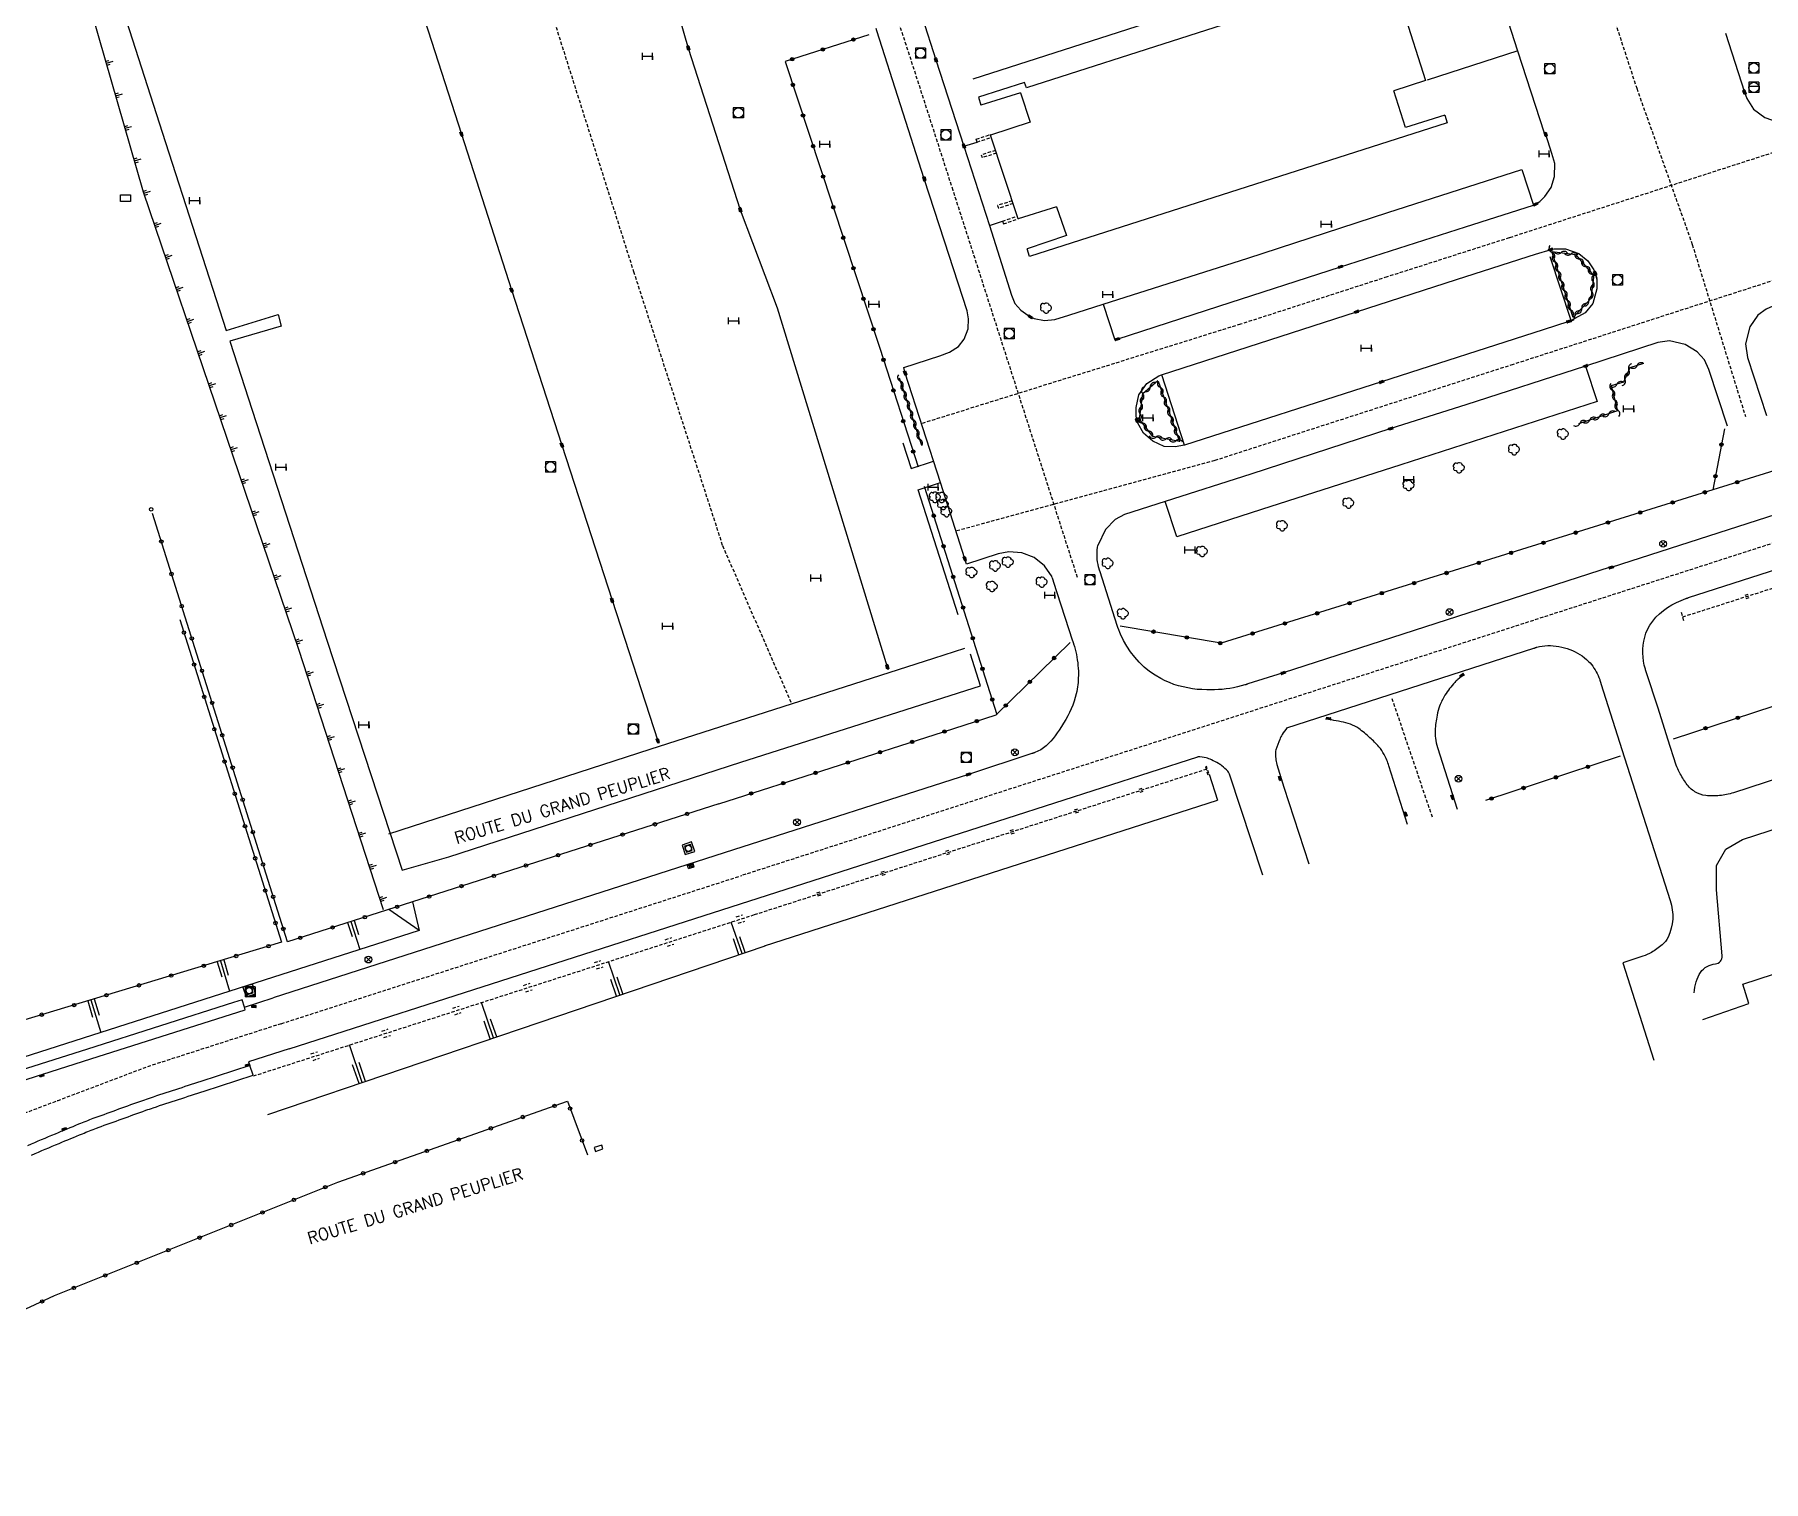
# Model space of a CAD drawing. Header units: millimetres. Extents: x 132000 to 133000, y 130999 to 132002.
# Drawn here: x 132239.6 to 132495, y 131196.7 to 131410.5 of the extents above; entities that cross this region are included whole.
import ezdxf
from ezdxf.enums import TextEntityAlignment as Align

# ---------------------------------------------------------------- set-up
doc = ezdxf.new("R2010")
doc.units = ezdxf.units.MM
doc.linetypes.add('DASHED', pattern=[0.75, 0.5, -0.25])
doc.layers.get('0').update_dxf_attribs({"linetype": 'CONTINUOUS'})
for name, color, linetype in [('W0001', 6, 'DASHED'), ('W0008', 7, 'CONTINUOUS'), ('W0100', 7, 'CONTINUOUS'), ('W0112', 1, 'DASHED'), ('W0211', 2, 'CONTINUOUS'), ('W0220', 5, 'DASHED'), ('W0300', 7, 'CONTINUOUS'), ('W0310', 3, 'CONTINUOUS'), ('W0322', 7, 'CONTINUOUS'), ('W0400', 7, 'CONTINUOUS'), ('W0402', 7, 'CONTINUOUS'), ('W0420', 7, 'CONTINUOUS'), ('W0469', 7, 'CONTINUOUS'), ('W0989', 7, 'CONTINUOUS'), ('W1471', 7, 'CONTINUOUS'), ('W1474', 7, 'CONTINUOUS')]:
    doc.layers.add(name, color=color, linetype=linetype)
doc.styles.get("Standard").update_dxf_attribs({"font": 'romans.shx', "width": 0.85})

# ---------------------------------------------------------------- blocks, each defined once
blk = doc.blocks.new('t322o')
at = {"color": 0, "linetype": 'Continuous'}
for radius in [0.25, 0.15]:
    blk.add_circle((0, 0), radius, dxfattribs=at)
blk = doc.blocks.new('t220o')
at = {"color": 0, "linetype": 'Continuous'}
for p, q in [((-0.25, 0.25), (0.25, 0.25)), ((-0.25, -0.25), (0.25, -0.25))]:
    blk.add_line(p, q, dxfattribs=at)
blk = doc.blocks.new('T420')
for p, q in [((0.75, 0.75), (-0.75, 0.75)), ((-0.75, 0.75), (-0.75, -0.75)), ((0.75, 0.75), (0.75, -0.75)), ((0.75, -0.75), (-0.75, -0.75))]:
    blk.add_line(p, q)
blk.add_ellipse((0, 0), major_axis=(-0.53, 0.53), ratio=1, start_param=3.926991, end_param=10.210176)
blk = doc.blocks.new('T300')
for p, q in [((-0.8, 0.51), (-0.86, 0.34)), ((-0.86, 0.34), (-0.86, 0.17)), ((-0.86, 0.17), (-0.74, 0.06)), ((-0.69, 0.63), (-0.8, 0.51)), ((-0.8, -0.06), (-0.74, 0.06)), ((-0.74, 0.06), (-0.69, 0.11)), ((-0.57, 0.69), (-0.69, 0.63)), ((-0.46, 0.69), (-0.57, 0.69)), ((-0.29, 0.63), (-0.46, 0.69)), ((-0.29, 0.63), (-0.17, 0.74)), ((-0.23, 0.57), (-0.29, 0.63)), ((-0.17, 0.74), (-0.06, 0.8)), ((-0.06, 0.8), (0.06, 0.8)), ((0.06, 0.8), (0.23, 0.74)), ((0.23, 0.74), (0.34, 0.63)), ((0.34, 0.63), (0.4, 0.51)), ((0.46, 0.46), (0.34, 0.46)), ((0.4, 0.51), (0.4, 0.46)), ((0.57, 0.4), (0.46, 0.46)), ((0.57, 0.4), (0.69, 0.29)), ((0.69, 0.29), (0.74, 0.17)), ((0.74, 0.06), (0.69, -0.17)), ((0.74, 0.17), (0.74, 0.06)), ((-0.8, -0.17), (-0.8, -0.06)), ((-0.8, -0.23), (-0.8, -0.17)), ((-0.74, -0.34), (-0.8, -0.23)), ((-0.69, -0.4), (-0.74, -0.34)), ((-0.51, -0.46), (-0.69, -0.4)), ((-0.4, -0.46), (-0.51, -0.46)), ((-0.4, -0.46), (-0.34, -0.46)), ((-0.34, -0.46), (-0.34, -0.4)), ((-0.34, -0.51), (-0.34, -0.46)), ((-0.29, -0.63), (-0.34, -0.51)), ((-0.17, -0.74), (-0.29, -0.63)), ((-0.06, -0.8), (-0.17, -0.74)), ((0.06, -0.8), (-0.06, -0.8)), ((0.17, -0.74), (0.06, -0.8)), ((0.23, -0.69), (0.17, -0.74)), ((0.29, -0.46), (0.23, -0.46)), ((0.29, -0.63), (0.23, -0.69)), ((0.46, -0.4), (0.29, -0.46)), ((0.34, -0.51), (0.29, -0.63)), ((0.34, -0.51), (0.34, -0.46)), ((0.57, -0.34), (0.46, -0.4)), ((0.63, -0.29), (0.57, -0.34)), ((0.69, -0.17), (0.63, -0.29))]:
    blk.add_line(p, q)
blk = doc.blocks.new('T400')
for p, q in [((-0.15, 0.3), (0.15, 0.3)), ((-0.15, -0.25), (-0.15, 0.3)), ((-0.15, 0.15), (0.15, 0.15)), ((-0.15, 0), (0.15, 0)), ((0.15, 0.3), (0.15, -0.25)), ((-0.15, -0.15), (0.15, -0.15)), ((-0.15, -0.25), (-0.15, -0.3)), ((-0.15, -0.3), (0.15, -0.3)), ((0.15, -0.3), (0.15, -0.25))]:
    blk.add_line(p, q)
blk = doc.blocks.new('t310o')
at = {"color": 0, "linetype": 'Continuous'}
for centre, start, end in [((-0.5, 0.38), 216.8699, 323.1304), ((0.5, -0.37), 36.8699, 143.1303)]:
    blk.add_arc(centre, 0.625, start, end, dxfattribs=at)
blk = doc.blocks.new('t211o')
at = {"color": 0, "linetype": 'Continuous'}
for p, q in [((-0.29, 0.5), (-0.29, 0)), ((0, 1), (0, 0)), ((0.29, 0.5), (0.29, 0))]:
    blk.add_line(p, q, dxfattribs=at)
blk = doc.blocks.new('T1471')
at = {"color": 0, "linetype": 'Continuous', "flags": 128}
blk.add_lwpolyline([(-0.75, -0.5), (-0.75, 0.5), (0.75, 0.5), (0.75, -0.5), (-0.75, -0.5)], dxfattribs=at)
blk = doc.blocks.new('T1474')
at = {"color": 0, "linetype": 'Continuous', "flags": 128}
for points in [[(-0.75, -0.5), (-0.75, 0.5)], [(-0.75, 0), (0.75, 0)], [(0.75, 0), (0.75, -0.5), (0.75, 0.5)]]:
    blk.add_lwpolyline(points, dxfattribs=at)
blk = doc.blocks.new('T469')
at = {"color": 0, "linetype": 'Continuous', "flags": 128}
for points in [[(-0.35, 0.35), (0.35, -0.35)], [(-0.35, -0.35), (0.35, 0.35)]]:
    blk.add_lwpolyline(points, dxfattribs=at)
at = {"color": 0, "linetype": 'Continuous'}
blk.add_circle((0, 0), 0.5, dxfattribs=at)

msp = doc.modelspace()

# ---------------------------------------------------------------- linework, layer by layer
at = {"layer": 'W0001'}
for points in [[(132442.95, 131507.66), (132449.45, 131477.32), (132465.2, 131436.47), (132476.27, 131402.53), (132484.48, 131379.46), (132492.32, 131354.06)], [(132393.67, 131330.25), (132375.29, 131387.45), (132368.39, 131408.86), (132346.17, 131476.91)], [(132300.54, 131462.33), (132328.08, 131375.48), (132341.23, 131334.97), (132351.44, 131311.57)], [(132597.06, 131406.97), (132586.62, 131403.09), (132570, 131397.76), (132551.09, 131391.68), (132519.61, 131381.76), (132506.69, 131377.43), (132458.02, 131361.73), (132437.23, 131355.05), (132413.93, 131347.53), (132375.71, 131337.11)], [(132516.2, 131399.58), (132510.56, 131397.6), (132501.5, 131394.66), (132457.44, 131380.44), (132439.39, 131374.66), (132417.73, 131367.67), (132370.62, 131352.99)], [(132636.61, 131380.52), (132344.06, 131286.22)], [(132276.04, 131264.34), (132344.06, 131286.22)]]:
    msp.add_lwpolyline(points, dxfattribs=at)
at = {"layer": 'W0001', "flags": 128}
for points in [[(132446.1, 131294.83), (132440.11, 131312.46)], [(132276.04, 131264.34), (132268.19, 131261.81), (132256.59, 131258.08), (132243.04, 131252.96), (132228.46, 131247.44), (132215.98, 131242.31), (132201.16, 131235.19), (132188.93, 131228.39), (132172.76, 131223.17), (132160.52, 131214.4), (132147.04, 131204.71), (132133.89, 131196.71)]]:
    msp.add_lwpolyline(points, dxfattribs=at)
at = {"layer": 'W0008'}
for p, q in [((132458.71, 131408.04), (132445.31, 131403.75)), ((132376.87, 131393.99), (132378.83, 131394.59)), ((132380.68, 131382.27), (132382.59, 131382.91)), ((132461.34, 131378.01), (132463.64, 131378.72)), ((132409.45, 131349.79), (132406.1, 131360.2))]:
    msp.add_line(p, q, dxfattribs=at)
for points in [[(132484.06, 131525.75), (132412.63, 131502.57), (132374.93, 131490.45), (132341.16, 131479.6), (132286.38, 131461.97), (132241.81, 131447.71), (132251.81, 131416.78), (132258.96, 131394.53), (132267.9, 131366.76), (132275.57, 131369.09), (132276.06, 131367.39), (132268.46, 131365.17), (132271.76, 131354.98), (132282.83, 131320.85), (132293.9, 131287.02), (132300.78, 131289), (132343.96, 131302.95), (132379.36, 131314.24), (132377.85, 131318.92)], [(132284.31, 131452.96), (132287.62, 131442.61), (132295.31, 131418.71), (132302.67, 131395.77), (132310.07, 131372.73), (132317.5, 131349.82), (132324.92, 131326.89), (132331.67, 131306.14), (132331.77, 131305.78)], [(132329.03, 131433.22), (132329.2, 131432.54), (132336.17, 131408.48), (132343.86, 131384.58), (132349.29, 131370.07), (132365.57, 131317.05), (132365.7, 131316.64)], [(132452.39, 131427.68), (132438.62, 131423.26), (132422.95, 131418.21), (132405.04, 131412.47), (132378.22, 131403.89)], [(132370.73, 131413.03), (132372.76, 131406.71), (132376.88, 131393.99), (132380.68, 131382.27), (132383.94, 131371.98), (132384.42, 131370.73), (132385.32, 131369.73), (132386.35, 131369), (132386.71, 131368.77), (132387.29, 131368.5), (132388.77, 131368.22), (132390.31, 131368.35), (132392.4, 131369), (132397.45, 131370.63), (132399.17, 131365.36), (132399.52, 131365.48), (132414.52, 131370.33), (132432.5, 131376.15), (132450.99, 131382.07), (132461, 131385.25), (132461.31, 131385.4), (132461.94, 131385.81), (132462.71, 131386.52), (132463.61, 131387.88), (132464.14, 131389.52), (132464.17, 131391.41), (132463.75, 131392.88), (132462.83, 131395.72), (132462.74, 131395.95), (132462.67, 131395.92), (132458.7, 131408.02), (132455.95, 131416.63)], [(132489.4, 131410.65), (132492.18, 131401.95), (132492.53, 131401.01), (132493.53, 131399.45), (132495.2, 131398.19), (132497.01, 131397.55), (132499.4, 131397.67), (132501.38, 131398.3), (132505.51, 131399.67), (132511.19, 131401.54), (132512.33, 131402), (132513.95, 131403.44), (132514.89, 131405.22), (132515.15, 131406.83), (132514.81, 131408.31), (132511.77, 131417.81)], [(132389.92, 131330.33), (132388.77, 131331.98), (132387.25, 131333.23), (132385.45, 131333.91), (132383.5, 131334.04), (132381.94, 131333.74), (132377.28, 131332.21), (132377.02, 131333.03), (132373.42, 131344.27), (132368.22, 131360.46), (132367.99, 131361.28), (132373.35, 131363), (132374.76, 131363.54), (132376.07, 131364.39), (132376.92, 131365.46), (132377.53, 131366.98), (132377.56, 131368.49), (132377.36, 131369.67), (132374, 131379.95), (132371.04, 131389.15), (132364.02, 131411.04), (132363.92, 131411.38)], [(132598.4, 131403.2), (132600.07, 131397.98), (132565.38, 131386.87), (132531.07, 131375.83), (132529.45, 131381.03), (132513.28, 131375.86), (132501.28, 131371.99), (132496.82, 131370.55), (132495.37, 131369.92), (132494.14, 131369.01), (132492.97, 131367.27), (132492.35, 131364.8), (132492.63, 131362.77), (132495.44, 131354.17)], [(132397.45, 131370.63), (132418.84, 131377.41), (132439.52, 131384.17), (132459.31, 131390.52), (132461.01, 131385.25)], [(132463.22, 131378.59), (132463.56, 131378.7), (132464.04, 131378.81), (132465.77, 131378.8), (132467.7, 131378.13), (132469.04, 131377.03), (132469.93, 131375.69), (132470.13, 131375.22), (132470.36, 131374.27), (132470.37, 131372.91), (132469.77, 131370.74), (132468.64, 131369.36), (132466.59, 131368.2), (132463.5, 131377.62)], [(132466.59, 131368.2), (132466.24, 131368.1), (132462.45, 131366.85), (132438.57, 131359.16), (132409.45, 131349.79), (132408.1, 131349.54), (132406.49, 131349.63), (132404.79, 131350.39), (132403.43, 131351.6), (132402.6, 131353.06), (132402.45, 131353.42), (132402.34, 131354.12), (132402.31, 131355.36), (132402.73, 131357.25), (132403.9, 131358.92), (132405.69, 131360.07), (132406.08, 131360.2), (132434.9, 131369.51), (132449.64, 131374.26), (132461.45, 131378.05)], [(132489.67, 131352.6), (132486.93, 131360.98), (132486.26, 131362.42), (132485.21, 131363.6), (132483.45, 131364.69), (132481.1, 131365.2), (132479.38, 131364.95), (132468.73, 131361.5), (132451.02, 131355.76), (132439.96, 131352.26), (132419.28, 131345.54), (132406.62, 131341.48), (132400.63, 131339.58), (132399.25, 131338.81), (132397.78, 131337.35), (132396.67, 131334.97)], [(132468.73, 131361.5), (132470.45, 131356.27), (132441.44, 131346.92), (132420.85, 131340.31), (132408.35, 131336.26), (132406.62, 131341.48)], [(132480.89, 131306.36), (132479.42, 131310.94), (132477.69, 131316.3), (132477.67, 131316.34), (132477.66, 131316.39), (132477.64, 131316.44), (132477.62, 131316.47), (132477.61, 131316.52), (132477.59, 131316.56), (132477.58, 131316.61), (132477.58, 131316.64), (132477.56, 131316.69), (132477.55, 131316.73), (132477.55, 131316.73), (132477.39, 131317.3), (132477.28, 131317.88), (132477.2, 131318.47), (132477.17, 131319.08), (132477.17, 131319.67), (132477.22, 131320.27), (132477.31, 131320.86), (132477.45, 131321.44), (132477.64, 131322.02), (132477.88, 131322.55), (132478.22, 131323.2), (132478.64, 131323.81), (132479.11, 131324.38), (132479.64, 131324.91), (132480.22, 131325.39), (132480.83, 131325.83), (132481.47, 131326.22), (132482.14, 131326.58), (132482.83, 131326.88), (132483.52, 131327.14), (132483.52, 131327.14), (132483.55, 131327.16), (132483.59, 131327.17), (132483.64, 131327.19), (132483.69, 131327.19), (132483.72, 131327.2), (132483.77, 131327.22), (132483.81, 131327.23), (132483.86, 131327.25), (132483.89, 131327.27), (132483.94, 131327.28), (132588.41, 131360.86)], [(132367.88, 131350.14), (132369.08, 131346.36), (132372.4, 131347.45)], [(132519.92, 131346.98), (132472.48, 131331.75), (132472.36, 131331.77), (132424.05, 131316.16), (132418.83, 131314.53), (132418.78, 131314.52), (132418.73, 131314.5), (132418.69, 131314.48), (132418.66, 131314.47), (132418.61, 131314.45), (132418.56, 131314.44), (132418.52, 131314.42), (132418.48, 131314.42), (132418.44, 131314.41), (132418.39, 131314.39), (132417.84, 131314.23), (132417.3, 131314.09), (132416.73, 131313.98), (132416.17, 131313.88), (132415.61, 131313.8), (132415.05, 131313.73), (132414.47, 131313.69), (132413.91, 131313.66), (132413.33, 131313.64), (132412.75, 131313.66), (132412.75, 131313.66), (132412.05, 131313.69), (132411.36, 131313.73), (132410.66, 131313.83), (132409.97, 131313.94), (132409.28, 131314.09), (132408.59, 131314.27), (132407.92, 131314.47), (132407.27, 131314.72), (132406.62, 131315), (132406, 131315.31), (132406, 131315.31), (132405.14, 131315.83), (132404.31, 131316.39), (132403.53, 131317.03), (132402.8, 131317.73), (132402.12, 131318.47), (132401.5, 131319.27), (132400.94, 131320.09), (132400.44, 131320.97), (132400, 131321.86), (132399.66, 131322.78), (132399.64, 131322.81), (132399.62, 131322.86), (132399.62, 131322.89), (132399.61, 131322.94), (132399.59, 131322.97), (132399.58, 131323), (132399.58, 131323.05), (132399.56, 131323.08), (132399.55, 131323.12), (132399.53, 131323.16), (132397, 131331.08), (132397, 131331.12), (132396.98, 131331.17), (132396.97, 131331.2), (132396.95, 131331.25), (132396.94, 131331.3), (132396.92, 131331.34), (132396.91, 131331.38), (132396.89, 131331.42), (132396.89, 131331.47), (132396.88, 131331.52), (132396.78, 131331.84), (132396.7, 131332.2), (132396.62, 131332.55), (132396.58, 131332.91), (132396.56, 131333.25), (132396.55, 131333.61), (132396.55, 131333.97), (132396.58, 131334.33), (132396.62, 131334.69), (132396.67, 131334.97)], [(132376.02, 131324.73), (132370.11, 131343.23), (132373.42, 131344.27)], [(132389.87, 131330.3), (132389.94, 131330.16), (132389.95, 131330.11), (132389.95, 131330.08), (132389.97, 131330.03), (132389.98, 131329.98), (132390, 131329.94), (132390.02, 131329.91), (132390.03, 131329.86), (132390.05, 131329.81), (132390.06, 131329.77), (132390.06, 131329.73), (132392.95, 131320.88), (132392.95, 131320.88), (132392.97, 131320.83), (132392.98, 131320.78), (132393, 131320.75), (132393.02, 131320.7), (132393.03, 131320.67), (132393.05, 131320.62), (132393.05, 131320.58), (132393.06, 131320.55), (132393.08, 131320.5), (132393.09, 131320.47), (132393.2, 131320.08), (132393.31, 131319.67), (132393.42, 131319.28), (132393.5, 131318.88), (132393.58, 131318.48), (132393.64, 131318.08), (132393.7, 131317.67), (132393.73, 131317.27), (132393.77, 131316.84), (132393.8, 131316.44), (132393.8, 131316.44), (132393.8, 131316.11), (132393.8, 131315.77), (132393.78, 131315.42), (132393.77, 131315.09), (132393.75, 131314.75), (132393.72, 131314.42), (132393.67, 131314.09), (132393.62, 131313.75), (132393.56, 131313.42), (132393.48, 131313.09), (132393.48, 131313.09), (132393.34, 131312.53), (132393.17, 131311.97), (132392.97, 131311.41), (132392.73, 131310.86), (132392.48, 131310.33), (132392.22, 131309.8), (132391.94, 131309.27), (132391.62, 131308.73), (132391.3, 131308.22), (132390.95, 131307.7), (132390.95, 131307.7), (132390.67, 131307.3), (132390.36, 131306.88), (132390.05, 131306.48), (132389.72, 131306.09), (132389.38, 131305.73), (132389.02, 131305.39), (132388.64, 131305.08), (132388.23, 131304.81), (132387.81, 131304.58), (132387.36, 131304.38), (132387.36, 131304.38), (132387.33, 131304.36), (132387.28, 131304.34), (132387.23, 131304.34), (132387.2, 131304.33), (132387.16, 131304.31), (132387.11, 131304.3), (132387.06, 131304.28), (132387.03, 131304.27), (132386.98, 131304.25), (132386.94, 131304.23), (132377.55, 131301.16), (132342.83, 131290.03)], [(132376.98, 131319.77), (132372.39, 131318.31), (132330.5, 131304.83), (132291.88, 131292.36)], [(132424.61, 131308.03), (132461.08, 131319.81), (132461.12, 131319.83), (132461.16, 131319.84), (132461.2, 131319.86), (132461.25, 131319.88), (132461.3, 131319.89), (132461.33, 131319.91), (132461.38, 131319.91), (132461.42, 131319.92), (132461.47, 131319.94), (132461.5, 131319.95), (132461.5, 131319.95), (132461.91, 131320.05), (132462.3, 131320.12), (132462.7, 131320.17), (132463.12, 131320.19), (132463.53, 131320.19), (132463.94, 131320.17), (132464.36, 131320.12), (132464.77, 131320.06), (132465.19, 131319.97), (132465.58, 131319.88), (132465.98, 131319.75), (132466.39, 131319.61), (132466.77, 131319.45), (132467.16, 131319.28), (132467.52, 131319.09), (132467.88, 131318.89), (132468.22, 131318.66), (132468.55, 131318.41), (132468.86, 131318.14), (132469.16, 131317.86), (132469.16, 131317.86), (132469.38, 131317.64), (132469.58, 131317.39), (132469.77, 131317.14), (132469.95, 131316.88), (132470.12, 131316.61), (132470.28, 131316.34), (132470.42, 131316.06), (132470.56, 131315.77), (132470.69, 131315.48), (132470.8, 131315.19), (132470.81, 131315.12), (132470.83, 131315.08), (132470.84, 131315.02), (132470.86, 131314.97), (132470.89, 131314.91), (132470.91, 131314.84), (132470.92, 131314.8), (132470.94, 131314.73), (132470.95, 131314.69), (132470.97, 131314.62), (132474.47, 131303.59)], [(132345.12, 131282.45), (132383.28, 131294.69), (132411.43, 131303.78)], [(132342.83, 131290.03), (132274.87, 131268.17)], [(132277.23, 131260.61), (132345.28, 131282.5)]]:
    msp.add_lwpolyline(points, dxfattribs=at)
msp.add_lwpolyline([(132450.84, 131315.88, 0.026457), (132449.87, 131315.21, 0.046866), (132449.38, 131314.76, 0.039662), (132447.95, 131312.86, 0.052918), (132447.15, 131311.27, 0.043677), (132446.77, 131309.9, 0.027957), (132446.49, 131307.69, 0.053413), (132446.53, 131306.54, 0.042346), (132446.86, 131305.12), (132449.73, 131296.01), (132449.73, 131296.01)], format="xyb", dxfattribs=at)
at = {"layer": 'W0008', "flags": 128}
for points in [[(132442.43, 131293.77), (132439.67, 131302.43, 0.043896), (132438.96, 131304.11, 0.057812), (132438.18, 131305.26, 0.030043), (132436.86, 131306.59, 0.026278), (132435.2, 131307.95, 0.081429), (132433.97, 131308.57, 0.039207), (132431.19, 131309.21), (132430.29, 131309.34)], [(132424.61, 131308.03, 0.031427), (132423.9, 131307.04, 0.040368), (132423.54, 131306.33, 0.018803), (132422.97, 131304.82, 0.07167), (132422.9, 131304.4, 0.041574), (132422.94, 131303.53, 0.039393), (132423.13, 131302.64), (132424.15, 131299.26), (132427.85, 131287.95)], [(132509.15, 131304.48), (132490.55, 131298.45, -0.053645), (132488.52, 131298.03, -0.054252), (132486.47, 131298.05, -0.108366), (132484.87, 131298.6, -0.104211), (132483.59, 131299.81, -0.027736), (132482.58, 131301.46, -0.045548), (132482.12, 131302.54), (132480.89, 131306.36)], [(132421.04, 131286.29), (132416.13, 131301.18, 0.106911), (132415.87, 131301.62, 0.045048), (132414.98, 131302.44, 0.03327), (132414.5, 131302.76, 0.015899), (132413.44, 131303.33, 0.05842), (132412.68, 131303.6, 0.041377), (132411.43, 131303.78)], [(132474.47, 131303.59), (132481.2, 131282.52, -0.196507), (132480.91, 131277.12, -0.112346), (132480.03, 131275.98, -0.03953), (132478.44, 131274.86, -0.055258), (132477.18, 131274.3), (132474.21, 131273.34), (132478.82, 131258.94)], [(132484.77, 131268.89, -0.067462), (132485.05, 131270.54, -0.074262), (132485.71, 131271.91, -0.227742), (132487.9, 131273.18, 0.416443), (132488.9, 131274.36), (132488.06, 131284.11), (132488.04, 131287.69), (132489.44, 131290.12), (132491.88, 131291.57), (132511.31, 131297.87)], [(132105.67, 131231.5), (132106.08, 131229.68, -0.002274), (132107.79, 131222.12, 0.084379), (132110.42, 131215.65, 0.043327), (132112.82, 131212.43, 0.063514), (132117.35, 131208.48, 0.043067), (132122.55, 131205.61, 0.100254), (132129.75, 131204.02, 0.047226), (132136.18, 131204.51, 0.059664), (132140.81, 131205.89, 0.057077), (132145.73, 131208.73), (132168.2, 131224.84), (132173.17, 131228.35, -0.027883), (132183.13, 131234.6, -0.014229), (132189.66, 131237.96, -0.018774), (132199.38, 131242.18), (132203.47, 131243.83, -0.006976), (132215.44, 131248.49, -0.008227), (132222.14, 131250.86, -0.002266), (132228.91, 131253.1), (132247.9, 131259.13), (132270.71, 131266.4), (132270.62, 131266.8), (132274.87, 131268.17)], [(132270.62, 131266.8), (132270.29, 131267.87), (132269, 131267.45), (132247.43, 131260.58), (132228.44, 131254.56, 0.002268)], [(132277.23, 131260.61), (132271.23, 131258.68), (132271.42, 131258.16), (132264.17, 131255.8, 0.001011), (132256.68, 131253.35, 0.00667), (132255.56, 131252.96, 0.000235), (132248.5, 131250.42, 0.006218), (132248.24, 131250.32, 0.00407), (132246.11, 131249.47, 0.002485), (132242.64, 131248.04, 0.003329), (132238.58, 131246.3, 0.002707)], [(132239.18, 131244.93, -0.003329), (132243.22, 131246.65, -0.002485), (132246.68, 131248.08, -0.00407), (132248.78, 131248.92, -0.006218), (132249.01, 131249.01, -0.000235), (132256.06, 131251.54, -0.00667), (132257.15, 131251.92, -0.001011), (132264.64, 131254.37), (132271.9, 131256.72), (132271.42, 131258.16)]]:
    msp.add_lwpolyline(points, format="xyb", dxfattribs=at)
at = {"layer": 'W0100'}
for p, q in [((132385.23, 131401.87), (132379.4, 131400.02)), ((132385.23, 131401.87), (132386.67, 131397.51)), ((132442.13, 131396.72), (132440.38, 131402.17)), ((132379.03, 131401.21), (132379.4, 131400.02)), ((132386.67, 131397.51), (132380.83, 131395.58)), ((132447.92, 131398.58), (132442.13, 131396.72)), ((132390.58, 131385.03), (132392.03, 131380.76)), ((132392.03, 131380.76), (132386.21, 131378.79))]:
    msp.add_line(p, q, dxfattribs=at)
for points in [[(132440.74, 131420.97), (132433.86, 131418.83), (132434.09, 131418.03), (132386.15, 131402.59), (132385.86, 131403.38), (132379.03, 131401.21)], [(132441.79, 131414.03), (132445.09, 131403.69), (132440.38, 131402.17)], [(132447.92, 131398.58), (132448.28, 131397.45), (132386.59, 131377.66), (132386.21, 131378.79)], [(132390.58, 131385.03), (132384.9, 131383.23), (132380.83, 131395.58)], [(132323.56, 131245.84), (132323.38, 131246.41), (132322.28, 131246.03), (132322.48, 131245.47), (132323.56, 131245.84)]]:
    msp.add_lwpolyline(points, dxfattribs=at)
at = {"layer": 'W0100', "flags": 128}
msp.add_lwpolyline([(132486.04, 131264.96), (132486.04, 131264.96), (132492.85, 131267.34), (132491.93, 131270.17), (132496.49, 131271.65)], dxfattribs=at)
at = {"layer": 'W0112'}
for p, q in [((132378.83, 131394.59), (132380.93, 131395.28)), ((132380.83, 131395.58), (132380.79, 131395.69)), ((132381.7, 131392.94), (132379.59, 131392.29)), ((132384.17, 131385.49), (132381.98, 131384.8)), ((132382.58, 131382.91), (132384.76, 131383.64))]:
    msp.add_line(p, q, dxfattribs=at)
for points in [[(132378.83, 131394.59), (132378.7, 131395.01), (132380.79, 131395.69)], [(132381.57, 131393.34), (132379.43, 131392.68), (132379.59, 131392.29)], [(132384.02, 131385.9), (132381.83, 131385.21), (132381.98, 131384.8)], [(132382.58, 131382.91), (132382.73, 131382.5), (132384.9, 131383.23)], [(132482.84, 131325.11), (132483.2, 131323.89)]]:
    msp.add_lwpolyline(points, dxfattribs=at)
at = {"layer": 'W0112', "flags": 128}
msp.add_lwpolyline([(132412.55, 131302.27), (132412.92, 131301.12), (132413.1, 131301.18), (132412.73, 131302.32)], close=True, dxfattribs=at)
at = {"layer": 'W0211'}
for points in [[(132244.02, 131440.73), (132241.22, 131439.37), (132243.38, 131429.9), (132255.63, 131387.23), (132278.6, 131319.67), (132291.12, 131281.2)], [(132347.44, 131275.83), (132414.33, 131297.35)], [(132295.42, 131282.33), (132296.42, 131278.11), (132211.09, 131250.78), (132209.52, 131252.78), (132204, 131269.12), (132208.47, 131266.7), (132214.08, 131256.72), (132216.41, 131257.55)], [(132296.42, 131278.11), (132291.93, 131281.22)], [(132285.84, 131279.27), (132286.52, 131277.2)], [(132286.33, 131279.42), (132287.64, 131275.3)], [(132286.8, 131279.58), (132287.47, 131277.52)], [(132344.11, 131274.69), (132342.53, 131279.36)], [(132343.62, 131274.53), (132342.84, 131276.86)], [(132344.58, 131274.84), (132343.78, 131277.19)], [(132267.06, 131273.64), (132268.42, 131269.14)], [(132267.55, 131273.78), (132268.22, 131271.53)], [(132274.07, 131250.91), (132314.14, 131264.53), (132347.52, 131275.84)], [(132266.58, 131273.48), (132267.27, 131271.25)], [(132326.05, 131268.58), (132324.38, 131273.52)], [(132326.53, 131268.73), (132325.69, 131271.2)], [(132325.58, 131268.41), (132324.75, 131270.89)], [(132247.47, 131267.7), (132248.19, 131265.31)], [(132247.94, 131267.86), (132249.39, 131263.05)], [(132248.42, 131268), (132249.14, 131265.59)], [(132307.39, 131262.25), (132305.62, 131267.47)], [(132306.92, 131262.09), (132306.03, 131264.7)], [(132307.88, 131262.41), (132306.98, 131265.02)], [(132288.02, 131255.66), (132286.12, 131261.19)], [(132287.55, 131255.5), (132286.59, 131258.27)], [(132288.48, 131255.81), (132287.55, 131258.58)]]:
    msp.add_lwpolyline(points, dxfattribs=at)
at = {"layer": 'W0211', "flags": 128}
msp.add_lwpolyline([(132413.1, 131301.18), (132414.33, 131297.35)], dxfattribs=at)
at = {"layer": 'W0220'}
for points in [[(132483.06, 131324.44), (132621.61, 131368.69)], [(132345.95, 131280.45), (132412.66, 131301.93)], [(132271.94, 131256.61), (132345.95, 131280.45)], [(132343.27, 131280.12), (132344.2, 131280.42)], [(132343.56, 131279.17), (132344.52, 131279.47)], [(132332.78, 131276.75), (132333.73, 131277.05)], [(132333.09, 131275.8), (132334.05, 131276.09)], [(132322.31, 131273.38), (132323.27, 131273.67)], [(132322.62, 131272.42), (132323.58, 131272.73)], [(132311.84, 131270), (132312.8, 131270.31)], [(132312.16, 131269.05), (132313.11, 131269.36)], [(132301.38, 131266.62), (132302.33, 131266.94)], [(132301.69, 131265.67), (132302.64, 131265.98)], [(132290.91, 131263.25), (132291.86, 131263.56)], [(132291.22, 131262.3), (132292.17, 131262.61)], [(132280.44, 131259.88), (132281.39, 131260.19)], [(132280.75, 131258.92), (132281.7, 131259.23)]]:
    msp.add_lwpolyline(points, dxfattribs=at)
at = {"layer": 'W0310'}
msp.add_line((132370.65, 131349.75), (132367.38, 131359.69), dxfattribs=at)
for points in [[(132469.94, 131374.95), (132469.51, 131371.46), (132466.89, 131368.67), (132463.71, 131378.43), (132467.23, 131377.96), (132469.93, 131374.84)], [(132477.29, 131361.88), (132475.26, 131361.24), (132474.33, 131359.1), (132472.52, 131358.56), (132473.43, 131354.86), (132467.65, 131352.97)], [(132405.56, 131359.28), (132408.71, 131350.35), (132404.8, 131351.08), (132402.82, 131353.63), (132403.31, 131357.44), (132405.54, 131359.37)]]:
    msp.add_lwpolyline(points, dxfattribs=at)
at = {"layer": 'W0322'}
msp.add_line((132381.79, 131309.96), (132371.08, 131343.68), dxfattribs=at)
for points in [[(132362.83, 131410.45), (132350.48, 131406.49), (132364.46, 131364.12), (132370.11, 131346.62)], [(132633.42, 131388.84), (132606.72, 131380.41), (132606.72, 131380.41), (132414.88, 131320.53), (132399.97, 131323.09)], [(132481.69, 131306.42), (132630.25, 131355.11), (132633.64, 131347.31)], [(132489.23, 131352.22), (132487.51, 131343.2)], [(132340.69, 131296.83), (132276.95, 131276.42), (132276.95, 131276.42), (132276.95, 131276.42), (132257.03, 131339.7)], [(132261.08, 131324.05), (132276.08, 131276.36), (132276.08, 131276.36), (132231.64, 131262.92), (132231.64, 131262.92), (132216.41, 131257.55)], [(132340.69, 131296.83), (132373.86, 131307.44), (132381.64, 131309.97), (132392.56, 131320.67)], [(132473.81, 131303.88), (132453.93, 131297.3)], [(132194.78, 131201.47), (132203.56, 131206.08), (132242.56, 131224.16), (132284.42, 131240.91), (132318.31, 131252.88), (132321.28, 131244.98)]]:
    msp.add_lwpolyline(points, dxfattribs=at)
for centre, radius in [((132256.84, 131340.33), 0.259), ((132258.34, 131335.56), 0.252), ((132259.84, 131330.78), 0.259), ((132261.34, 131326.02), 0.245), ((132261.67, 131322.14), 0.259), ((132262.84, 131321.25), 0.245), ((132263.17, 131317.38), 0.245), ((132264.34, 131316.48), 0.238), ((132264.67, 131312.61), 0.245), ((132265.84, 131311.72), 0.238), ((132266.17, 131307.84), 0.238), ((132267.34, 131306.94), 0.245), ((132267.67, 131303.06), 0.245), ((132268.86, 131302.17), 0.259), ((132269.17, 131298.3), 0.245), ((132270.36, 131297.41), 0.259), ((132331.25, 131293.8), 0.259), ((132336, 131295.33), 0.238), ((132270.69, 131293.53), 0.259), ((132271.86, 131292.64), 0.252), ((132326.48, 131292.28), 0.252), ((132272.19, 131288.77), 0.252), ((132316.95, 131289.22), 0.245), ((132321.72, 131290.75), 0.245), ((132273.36, 131287.86), 0.259), ((132307.44, 131286.17), 0.259), ((132312.2, 131287.7), 0.259), ((132273.69, 131284), 0.252), ((132302.67, 131284.66), 0.238), ((132274.86, 131283.09), 0.259), ((132293.16, 131281.61), 0.252), ((132297.91, 131283.12), 0.245), ((132275.19, 131279.22), 0.259), ((132283.62, 131278.55), 0.245), ((132288.39, 131280.08), 0.259), ((132276.36, 131278.33), 0.259), ((132278.86, 131277.03), 0.245), ((132269.39, 131274.34), 0.252), ((132274.17, 131275.78), 0.259), ((132259.81, 131271.44), 0.245), ((132264.59, 131272.89), 0.245), ((132250.23, 131268.55), 0.245), ((132255.03, 131270), 0.252), ((132240.67, 131265.66), 0.259), ((132245.45, 131267.09), 0.245), ((132311.72, 131250.55), 0.252), ((132316.42, 131252.2), 0.245), ((132318.72, 131251.79), 0.25), ((132307, 131248.88), 0.259), ((132297.56, 131245.55), 0.245), ((132302.28, 131247.22), 0.238), ((132320.49, 131247.08), 0.25), ((132292.86, 131243.89), 0.252), ((132282.56, 131240.17), 0.252), ((132288.14, 131242.22), 0.259), ((132277.92, 131238.31), 0.252), ((132273.28, 131236.45), 0.252), ((132264, 131232.73), 0.259), ((132268.64, 131234.59), 0.259), ((132259.36, 131230.88), 0.259), ((132254.7, 131229.02), 0.245), ((132245.42, 131225.31), 0.238), ((132250.06, 131227.16), 0.245), ((132240.73, 131223.31), 0.245)]:
    msp.add_circle(centre, radius, dxfattribs=at)
at = {"layer": 'W0402'}
for points in [[(132336.08, 131287.73), (132336.89, 131288), (132336.89, 131288)], [(132336.23, 131287.27), (132336.08, 131287.73)], [(132336.23, 131287.27), (132337.05, 131287.52), (132337.05, 131287.52)], [(132336.44, 131287.33), (132336.28, 131287.8)], [(132336.64, 131287.39), (132336.48, 131287.86)], [(132336.84, 131287.45), (132336.69, 131287.94)], [(132337.05, 131287.52), (132336.89, 131288)]]:
    msp.add_lwpolyline(points, dxfattribs=at)
at = {"layer": 'W0420'}
for points in [[(132337.14, 131289.77), (132336.67, 131291.19), (132335.28, 131290.73), (132335.73, 131289.31), (132337.14, 131289.77)], [(132336.77, 131289.94), (132336.48, 131290.83), (132335.61, 131290.55), (132335.89, 131289.66), (132336.77, 131289.94)], [(132272.25, 131268.73), (132271.8, 131270.17), (132270.39, 131269.72), (132270.86, 131268.3), (132272.25, 131268.73)], [(132271.89, 131268.92), (132271.61, 131269.81), (132270.73, 131269.52), (132271.02, 131268.64), (132271.89, 131268.92)]]:
    msp.add_lwpolyline(points, dxfattribs=at)
for centre, radius in [((132336.19, 131290.25), 0.474), ((132271.31, 131269.22), 0.46)]:
    msp.add_circle(centre, radius, dxfattribs=at)

# ---------------------------------------------------------------- block references
at = {"layer": 'W0211'}
for p, rotation in [((132250.19, 131406.19), 286.0197921121363), ((132251.57, 131401.38), 286.0197921121363), ((132252.95, 131396.57), 286.0197921121363), ((132254.33, 131391.77), 286.0197921121363), ((132255.72, 131386.97), 288.7732792190508), ((132257.33, 131382.23), 288.7732792190508), ((132258.94, 131377.5), 288.7732792190508), ((132260.55, 131372.77), 288.7732792190508), ((132262.16, 131368.03), 288.7732792190508), ((132263.77, 131363.3), 288.7732792190508), ((132265.38, 131358.56), 288.7732792190508), ((132266.98, 131353.83), 288.7732792190508), ((132268.59, 131349.1), 288.7732792190508), ((132270.2, 131344.36), 288.7732792190508), ((132271.81, 131339.63), 288.7732792190508), ((132273.42, 131334.89), 288.7732792190508), ((132275.03, 131330.16), 288.7732792190508), ((132276.64, 131325.42), 288.7732792190508), ((132278.25, 131320.69), 288.7732792190508), ((132279.81, 131315.94), 288.0317368012327), ((132281.36, 131311.19), 288.0317368012327), ((132282.9, 131306.43), 288.0317368012327), ((132284.45, 131301.68), 288.0317368012327), ((132286, 131296.92), 288.0317368012327), ((132287.55, 131292.17), 288.0317368012327), ((132289.1, 131287.41), 288.0317368012327), ((132290.64, 131282.66), 288.0317368012327)]:
    msp.add_blockref('t211o', p, dxfattribs=dict(at, rotation=rotation))
at = {"layer": 'W0220'}
for p, rotation in [((132492.59, 131327.48), 17.71277654289959), ((132403.07, 131298.84), 17.84527141672168), ((132393.55, 131295.78), 17.84527141672168), ((132384.03, 131292.71), 17.84527141672168), ((132374.51, 131289.65), 17.84527141672168), ((132364.99, 131286.58), 17.84527141672168), ((132355.47, 131283.52), 17.84527141672168)]:
    msp.add_blockref('t220o', p, dxfattribs=dict(at, rotation=rotation))
at = {"layer": 'W0300'}
for p in [(132389.04, 131370.04), (132465.4, 131351.45), (132458.19, 131349.14), (132450.04, 131346.46), (132372.63, 131342.1), (132373.61, 131342.07), (132442.6, 131343.85), (132373.84, 131341.04), (132374.33, 131339.99), (132433.72, 131341.24), (132423.92, 131337.89), (132412.1, 131334.1), (132381.52, 131331.96), (132383.4, 131332.52), (132398.15, 131332.34), (132378.04, 131331), (132381.05, 131328.93), (132388.41, 131329.56), (132400.4, 131324.91)]:
    msp.add_blockref('T300', p, dxfattribs=at)
at = {"layer": 'W0310'}
for p, rotation in [((132463.74, 131378.33), 108.0803345786178), ((132465.09, 131378.25), 352.4435452904636), ((132466.58, 131378.05), 352.4435452904636), ((132467.78, 131377.33), 310.7669708881361), ((132464.2, 131376.9), 108.0803345786178), ((132464.67, 131375.48), 108.0803345786178), ((132468.76, 131376.2), 310.7669708881361), ((132469.74, 131375.06), 310.7669708881361), ((132465.14, 131374.05), 108.0803345786178), ((132465.6, 131372.63), 108.0803345786178), ((132469.63, 131372.47), 262.9395811770961), ((132469.81, 131373.96), 262.9395811770961), ((132466.07, 131371.2), 108.0803345786178), ((132466.53, 131369.77), 108.0803345786178), ((132468.15, 131370.01), 226.897317481404), ((132469.17, 131371.11), 226.897317481404), ((132467.12, 131368.92), 226.897317481404), ((132474.52, 131359.52), 246.4954982053565), ((132475.11, 131360.9), 246.4954982053565), ((132476.34, 131361.58), 197.5998992745287), ((132367.52, 131359.25), 108.2442701446111), ((132367.99, 131357.83), 108.2442701446111), ((132403.3, 131357.41), 82.65855502723302), ((132404.42, 131358.4), 40.78835653731661), ((132405.89, 131358.34), 289.4543757295022), ((132406.39, 131356.92), 289.4543757295022), ((132472.67, 131357.93), 283.8031583113734), ((132473.34, 131358.8), 196.5278960621397), ((132368.46, 131356.4), 108.2442701446111), ((132368.93, 131354.98), 108.2442701446111), ((132402.92, 131354.44), 82.65855502723302), ((132403.11, 131355.92), 82.65855502723302), ((132406.89, 131355.51), 289.4543757295022), ((132473.03, 131356.48), 283.8031583113734), ((132473.39, 131355.02), 283.8031583113734), ((132369.4, 131353.55), 108.2442701446111), ((132369.87, 131352.13), 108.2442701446111), ((132403.23, 131353.09), 127.9573528587541), ((132404.16, 131351.9), 127.9573528587541), ((132407.39, 131354.09), 289.4543757295022), ((132407.89, 131352.68), 289.4543757295022), ((132467.88, 131353.05), 198.0469232212643), ((132469.31, 131353.51), 198.0469232212643), ((132470.74, 131353.98), 198.0469232212643), ((132472.16, 131354.44), 198.0469232212643), ((132370.34, 131350.7), 108.2442701446111), ((132405.24, 131350.99), 169.4475424755427), ((132406.72, 131350.72), 169.4475424755427), ((132408.2, 131350.45), 169.4475424755427), ((132408.39, 131351.27), 289.4543757295022)]:
    msp.add_blockref('t310o', p, dxfattribs=dict(at, rotation=rotation))
at = {"layer": 'W0322'}
for p, rotation in [((132360.57, 131409.72), 197.7699201596333), ((132351.52, 131406.82), 197.7699201596333), ((132356.05, 131408.27), 197.7699201596333), ((132351.63, 131403.02), 288.2569257247538), ((132353.12, 131398.5), 288.2569257247538), ((132354.61, 131393.99), 288.2569257247538), ((132356.09, 131389.48), 288.2569257247538), ((132357.58, 131384.97), 288.2569257247538), ((132359.07, 131380.46), 288.2569257247538), ((132360.56, 131375.95), 288.2569257247538), ((132362.05, 131371.44), 288.2569257247538), ((132363.53, 131366.93), 288.2569257247538), ((132365.01, 131362.41), 287.9007876762315), ((132366.47, 131357.89), 287.9007876762315), ((132367.93, 131353.37), 287.9007876762315), ((132488.78, 131349.88), 259.2159392642642), ((132369.39, 131348.85), 287.9007876762315), ((132487.89, 131345.22), 259.2159392642642), ((132486.35, 131342.84), 197.3332926305938), ((132491.12, 131344.33), 197.3332926305938), ((132476.8, 131339.86), 197.3332926305938), ((132481.58, 131341.35), 197.3332926305938), ((132372.44, 131339.39), 107.6206548479535), ((132472.03, 131338.37), 197.3332926305938), ((132373.88, 131334.86), 107.6206548479535), ((132462.49, 131335.39), 197.3332926305938), ((132467.26, 131336.88), 197.3332926305938), ((132452.94, 131332.41), 197.3332926305938), ((132457.71, 131333.9), 197.3332926305938), ((132375.32, 131330.34), 107.6206548479535), ((132443.39, 131329.43), 197.3332926305938), ((132448.17, 131330.92), 197.3332926305938), ((132438.62, 131327.94), 197.3332926305938), ((132376.76, 131325.81), 107.6206548479535), ((132429.07, 131324.96), 197.3332926305938), ((132433.85, 131326.45), 197.3332926305938), ((132404.9, 131322.25), 170.2457200034554), ((132419.53, 131321.98), 197.3332926305938), ((132424.3, 131323.47), 197.3332926305938), ((132378.19, 131321.28), 107.6206548479535), ((132409.82, 131321.4), 170.2457200034554), ((132414.75, 131320.55), 170.2457200034554), ((132379.63, 131316.76), 107.6206548479535), ((132390.2, 131318.36), 44.42030572053519), ((132386.63, 131314.86), 44.42030572053519), ((132381.07, 131312.23), 107.6206548479535), ((132378.78, 131309.04), 18.02021052163745), ((132383.06, 131311.36), 44.42030572053519), ((132491.19, 131309.54), 18.14521283744164), ((132374.02, 131307.49), 18.02021052163745), ((132486.44, 131307.98), 18.14521283744164), ((132364.5, 131304.44), 17.73588458926186), ((132369.26, 131305.97), 17.73588458926186), ((132354.97, 131301.4), 17.73588458926186), ((132359.74, 131302.92), 17.73588458926186), ((132469.07, 131302.3), 198.3017459009874), ((132350.21, 131299.87), 17.73588458926186), ((132459.57, 131299.16), 198.3017459009874), ((132464.32, 131300.73), 198.3017459009874), ((132345.45, 131298.35), 17.73588458926186), ((132454.82, 131297.59), 198.3017459009874)]:
    msp.add_blockref('t322o', p, dxfattribs=dict(at, rotation=rotation))
at = {"layer": 'W0400'}
for p, rotation in [((132336.17, 131408.48), 196.1522768106402), ((132372.76, 131406.71), 197.8562368923689), ((132492.18, 131401.95), 197.7015742775017), ((132302.67, 131395.77), 17.78055216367495), ((132376.88, 131393.99), 197.9299804301251), ((132462.83, 131395.72), 17.99334591223875), ((132371.04, 131389.15), 17.85649084487909), ((132343.86, 131384.58), 197.8346372811083), ((132461.31, 131385.4), 296.5873637781624), ((132463.56, 131378.7), 107.9010415647258), ((132432.5, 131376.15), 287.9397685865371), ((132470.13, 131375.22), 23.31080156644445), ((132310.07, 131372.73), 17.81025271470729), ((132386.71, 131368.77), 237.7767377891828), ((132434.9, 131369.51), 107.9027289114319), ((132466.24, 131368.1), 286.2020092399442), ((132399.52, 131365.48), 289.4073719703525), ((132368.22, 131360.46), 17.802070147766), ((132468.73, 131361.5), 107.973179824705), ((132438.57, 131359.16), 287.8573345128444), ((132402.45, 131353.42), 202.132119886017), ((132317.5, 131349.82), 17.96896140036831), ((132439.96, 131352.26), 107.5892671933632), ((132377.02, 131333.03), 17.36379719215197), ((132472.49, 131331.75), 287.0349445144227), ((132324.92, 131326.89), 17.92542606403622), ((132365.57, 131317.05), 197.0610843698763), ((132424.05, 131316.16), 287.8657162424104), ((132450.46, 131315.81), 123.3388898445838), ((132430.75, 131309.42), 81.52383389146989), ((132331.67, 131306.14), 18.0320730901257), ((132377.55, 131301.16), 287.8657162421828), ((132423.6, 131300.6), 15.06953659521586), ((132449.06, 131297.8), 17.83937420551625), ((132442.11, 131295.28), 197.7288399712793), ((132272.02, 131266.87), 90), ((132271.08, 131258.2), 108.0137184013267), ((132240.68, 131256.68), 107.6002390739425), ((132243.98, 131248.76), 292.5250177586184)]:
    msp.add_blockref('T400', p, dxfattribs=dict(at, rotation=rotation))
at = {"layer": 'W0420'}
for p in [(132370.47, 131407.72), (132493.56, 131405.52), (132463.42, 131405.39), (132493.57, 131402.66), (132343.57, 131398.91), (132374.21, 131395.63), (132473.44, 131374.21), (132383.56, 131366.28), (132315.83, 131346.58), (132395.5, 131329.92), (132328.05, 131307.86), (132377.23, 131303.66), (132271.45, 131269.04)]:
    msp.add_blockref('T420', p, dxfattribs=at)
at = {"layer": 'W0469'}
for p in [(132480.17, 131335.23), (132448.63, 131325.15), (132384.42, 131304.43), (132449.95, 131300.52), (132352.24, 131294.1), (132288.92, 131273.81)]:
    msp.add_blockref('T469', p, dxfattribs=at)
at = {"layer": 'W1471'}
msp.add_blockref('T1471', (132253.04, 131386.3), dxfattribs=at)
at = {"layer": 'W1474'}
for p in [(132330.16, 131407.25), (132493.61, 131402.83), (132356.35, 131394.29), (132462.61, 131392.84), (132263.27, 131385.93), (132430.42, 131382.44), (132363.61, 131370.65), (132398.14, 131372.07), (132342.87, 131368.16), (132436.33, 131364.13), (132475.08, 131355.18), (132404.07, 131353.84), (132276.02, 131346.57), (132442.61, 131344.75), (132372.34, 131343.59), (132410.28, 131334.32), (132355.02, 131330.18), (132389.57, 131327.64), (132333.12, 131323.07), (132288.26, 131308.48), (132288.28, 131308.48)]:
    msp.add_blockref('T1474', p, dxfattribs=at)

# ---------------------------------------------------------------- texts
at = {"layer": 'W0989'}
for p in [(132317.56, 131296.56), (132295.83, 131237.41)]:
    msp.add_text('ROUTE DU GRAND PEUPLIER', height=1.75, rotation=17, dxfattribs=at).set_placement(p, align=Align.MIDDLE)

doc.saveas('drawing.dxf')
